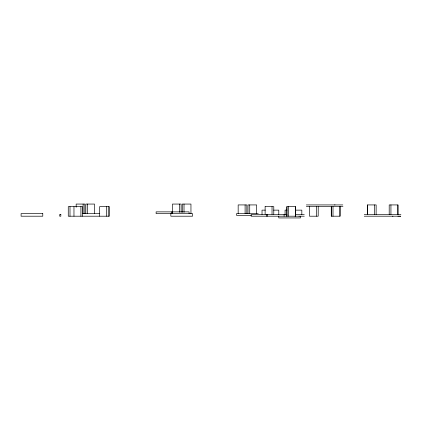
<?xml version="1.0" encoding="UTF-8"?>
<svg xmlns="http://www.w3.org/2000/svg" width="422" height="422" viewBox="0 0 422 422"><rect width="100%" height="100%" fill="white"/><g stroke="black" fill="none" stroke-linecap="round" stroke-linejoin="round"><path stroke-width="0.63" d="M334.588 204.928L335.021 204.928M342.828 204.928L306.33 204.928M367.472 204.928L367.472 214.471L367.446 204.928L376.15 204.928L376.118 214.471M265.095 206.664L273.794 206.664L273.767 214.297M306.33 206.664L342.975 206.664M265.28 210.135L262.025 210.135L262.025 214.471M273.588 210.135L278.789 210.135L278.789 214.471M287.018 210.135L285.066 210.135L285.066 214.471M295.326 210.135L301.83 210.135L301.83 214.471M82.533 213.601L99.761 213.601M258.227 213.601L236.547 213.601L236.547 215.336L251.364 215.336M286.997 214.471L251.137 214.471L251.137 216.201L295.616 216.201L295.616 206.664L286.849 206.664L286.849 216.201M295.326 214.471L304.262 214.471M364.255 214.471L400.9 214.471M400.473 216.201L399.55 216.201M364.255 216.201L400.752 216.201M304.262 216.201L295.025 216.201M298.998 216.201L299.298 216.201M392.513 216.201L392.945 216.201M397.962 216.201L398.447 216.201M300.448 216.201L300.448 217.937L278.768 217.937L278.768 216.201M397.967 214.471L397.967 204.928L389.2 204.928L389.2 214.471M397.872 204.928L397.872 214.471M390.936 204.928L390.936 214.471M374.383 204.928L374.383 214.471M340.042 206.664L340.042 216.201L331.275 216.201L331.275 206.664M339.947 206.664L339.947 216.201M333.011 206.664L333.011 216.201M331.37 206.664L331.37 216.201M318.225 206.664L318.193 216.201L309.521 216.201L309.521 206.664M316.458 206.664L316.458 216.201M295.521 206.664L295.521 216.201M288.579 206.664L288.579 216.201M286.944 206.664L286.944 216.201M284.096 214.471L284.096 216.201M272.032 206.664L272.032 214.297M267.617 214.471L267.617 216.201M266.493 214.471L266.493 216.201M265.121 206.664L265.121 214.297M256.666 213.601L256.666 204.928L247.994 204.928L247.994 213.601M249.724 204.928L249.724 213.601M246.838 213.601L246.838 204.928L238.166 204.928L238.166 213.601M245.103 204.928L245.103 213.601M190.955 213.601L190.955 204.063L182.278 204.063L182.278 212.329M189.077 213.601L189.077 211.865L156.119 211.865L156.119 213.601L192.516 213.601L192.516 216.201L170.836 216.201L170.836 213.601M184.013 204.063L184.013 212.329M181.128 212.329L181.128 204.063L172.456 204.063L172.456 212.329M179.392 204.063L179.392 212.329M172.598 211.865L172.598 213.601M171.474 211.865L171.474 213.601M108.28 206.664L108.28 216.201M106.544 206.664L106.544 216.201M99.608 216.201L99.608 206.664L109.393 206.664L109.393 216.201L68.269 216.201L68.269 206.664L82.638 206.664L82.638 216.201M94.512 213.601L94.512 204.063L85.835 204.063L85.835 213.601M87.57 204.063L87.57 213.601M84.838 213.601L84.838 204.063L76.166 204.063L76.166 207.244M83.108 204.063L83.108 213.601M80.908 206.664L80.908 216.201M73.966 206.664L73.966 216.201M69.999 206.664L69.999 216.201M42.78 213.601L21.1 213.601L21.1 216.201L42.78 216.201L42.78 213.601M60.837 214.471L59.708 214.471L59.708 216.201L60.837 216.201L60.837 214.471"/></g></svg>
